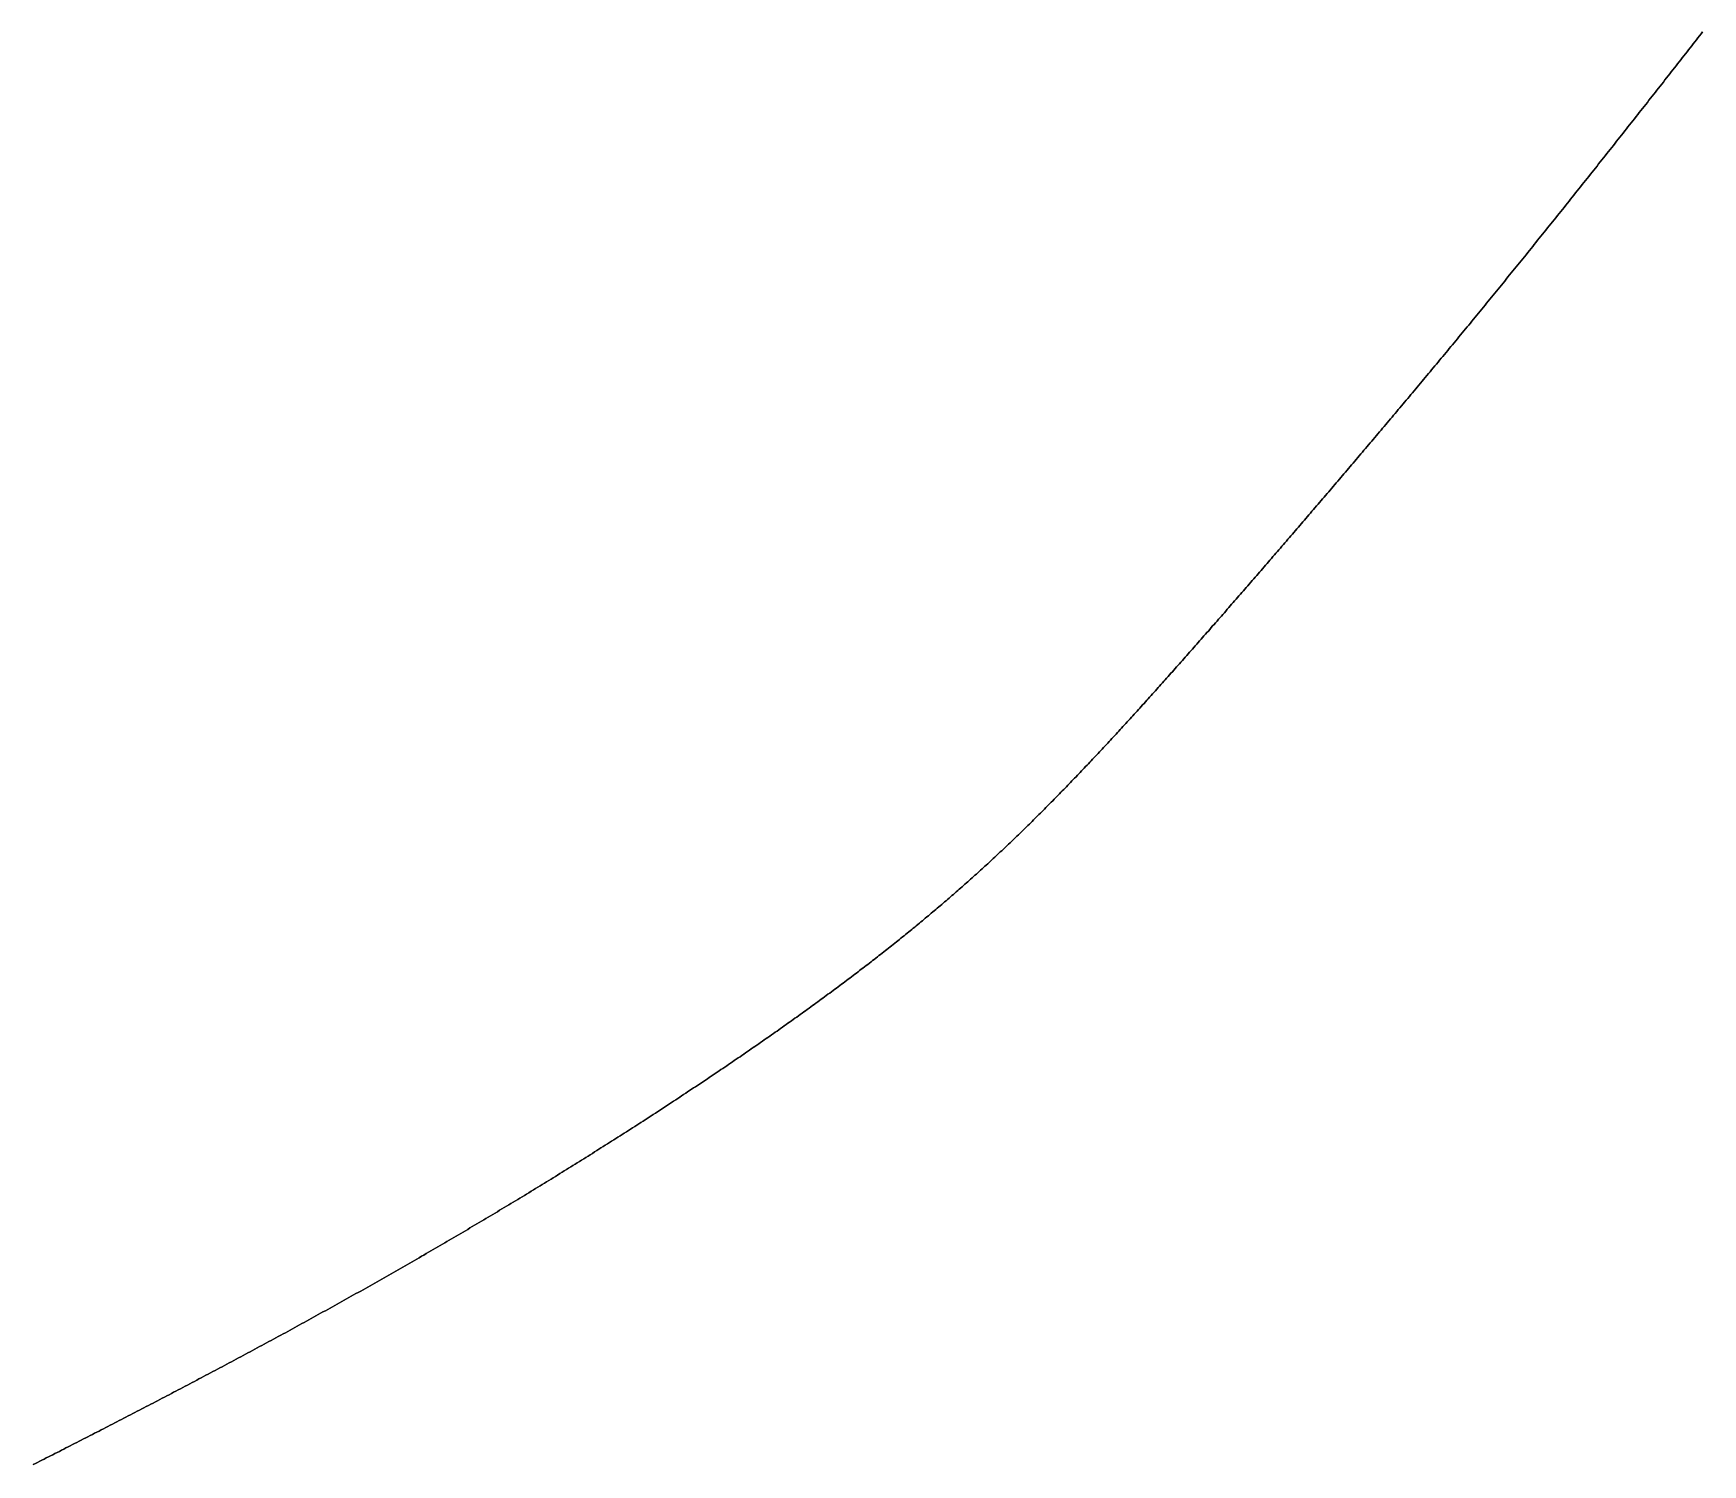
# Model space of a CAD drawing. Header units: inches. Extents: x 130170 to 284068, y 377793 to 804530.
# Drawn here: x 254453.45 to 254482.77, y 754078 to 754103.14 of the extents above; entities that cross this region are included whole.
import ezdxf

# ---------------------------------------------------------------- set-up
doc = ezdxf.new("R2010")
doc.units = ezdxf.units.IN
doc.header["$MEASUREMENT"] = 0
doc.layers.add('muni_il', color=7, linetype='Continuous')

msp = doc.modelspace()

# ---------------------------------------------------------------- linework, layer by layer
at = {"layer": 'muni_il'}
for points in [[(254482.773, 754103.166), (254482.746, 754103.131), (254482.718, 754103.097), (254482.691, 754103.062), (254482.664, 754103.027), (254482.636, 754102.992), (254482.609, 754102.957), (254482.582, 754102.922), (254482.554, 754102.887), (254482.526, 754102.852), (254482.499, 754102.817), (254482.472, 754102.782), (254482.444, 754102.747), (254482.416, 754102.712), (254482.389, 754102.677), (254482.361, 754102.641), (254482.333, 754102.606), (254482.306, 754102.571), (254482.278, 754102.535), (254482.25, 754102.5), (254482.222, 754102.465), (254482.195, 754102.429), (254482.167, 754102.394), (254482.139, 754102.358), (254482.111, 754102.323), (254482.083, 754102.287), (254482.055, 754102.252), (254482.027, 754102.216), (254481.999, 754102.181), (254481.971, 754102.145), (254481.943, 754102.109), (254481.915, 754102.074), (254481.887, 754102.038), (254481.859, 754102.002), (254481.831, 754101.966), (254481.802, 754101.93), (254481.774, 754101.895), (254481.746, 754101.859), (254481.718, 754101.823), (254481.689, 754101.787), (254481.661, 754101.751), (254481.633, 754101.715), (254481.604, 754101.679), (254481.576, 754101.643), (254481.548, 754101.607), (254481.519, 754101.571), (254481.491, 754101.535), (254481.462, 754101.499), (254481.434, 754101.463), (254481.405, 754101.427), (254481.377, 754101.391), (254481.348, 754101.354), (254481.32, 754101.318), (254481.291, 754101.282), (254481.262, 754101.246), (254481.234, 754101.21), (254481.205, 754101.174), (254481.177, 754101.137), (254481.148, 754101.101), (254481.119, 754101.065), (254481.09, 754101.029), (254481.062, 754100.992), (254481.033, 754100.956), (254481.004, 754100.92), (254480.975, 754100.884), (254480.947, 754100.847), (254480.918, 754100.811), (254480.889, 754100.775), (254480.86, 754100.738), (254480.831, 754100.702), (254480.802, 754100.666), (254480.774, 754100.629), (254480.745, 754100.593), (254480.716, 754100.557), (254480.687, 754100.52), (254480.658, 754100.484), (254480.629, 754100.448), (254480.6, 754100.411), (254480.571, 754100.375), (254480.542, 754100.339), (254480.513, 754100.302), (254480.484, 754100.266), (254480.455, 754100.23), (254480.426, 754100.193), (254480.397, 754100.157), (254480.368, 754100.121), (254480.339, 754100.085), (254480.31, 754100.048), (254480.281, 754100.012), (254480.252, 754099.976), (254480.223, 754099.94), (254480.194, 754099.903), (254480.165, 754099.867), (254480.136, 754099.831), (254480.107, 754099.795), (254480.078, 754099.759), (254480.049, 754099.723), (254480.02, 754099.686), (254479.991, 754099.65), (254479.962, 754099.614), (254479.933, 754099.578), (254479.904, 754099.542), (254479.875, 754099.506), (254479.846, 754099.47), (254479.817, 754099.434), (254479.788, 754099.398), (254479.759, 754099.362), (254479.73, 754099.326), (254479.701, 754099.29), (254479.672, 754099.254), (254479.643, 754099.219), (254479.614, 754099.183), (254479.585, 754099.147), (254479.556, 754099.111), (254479.527, 754099.076), (254479.498, 754099.04), (254479.469, 754099.004), (254479.441, 754098.968), (254479.412, 754098.933), (254479.383, 754098.897), (254479.354, 754098.862), (254479.325, 754098.826), (254479.296, 754098.791), (254479.267, 754098.755), (254479.238, 754098.72), (254479.209, 754098.684), (254479.181, 754098.649), (254479.152, 754098.614), (254479.123, 754098.578), (254479.094, 754098.543), (254479.066, 754098.508), (254479.037, 754098.473), (254479.008, 754098.437), (254478.979, 754098.402), (254478.951, 754098.367), (254478.922, 754098.332), (254478.893, 754098.297), (254478.865, 754098.262), (254478.836, 754098.227), (254478.807, 754098.192), (254478.779, 754098.157), (254478.75, 754098.123), (254478.722, 754098.088), (254478.693, 754098.053), (254478.664, 754098.018), (254478.636, 754097.984), (254478.607, 754097.949), (254478.579, 754097.914), (254478.55, 754097.88), (254478.522, 754097.845), (254478.493, 754097.811), (254478.465, 754097.777), (254478.437, 754097.742), (254478.408, 754097.708), (254478.38, 754097.673), (254478.351, 754097.639), (254478.323, 754097.605), (254478.295, 754097.571), (254478.267, 754097.537), (254478.238, 754097.502), (254478.21, 754097.468), (254478.182, 754097.435), (254478.154, 754097.4), (254478.125, 754097.367), (254478.097, 754097.333), (254478.069, 754097.299), (254478.041, 754097.265), (254478.013, 754097.231), (254477.985, 754097.197), (254477.957, 754097.164), (254477.929, 754097.13), (254477.901, 754097.097), (254477.873, 754097.063), (254477.845, 754097.03), (254477.817, 754096.996), (254477.789, 754096.963), (254477.761, 754096.929), (254477.733, 754096.896), (254477.705, 754096.863), (254477.677, 754096.829), (254477.65, 754096.796), (254477.622, 754096.763), (254477.594, 754096.73), (254477.566, 754096.697), (254477.538, 754096.664), (254477.511, 754096.631), (254477.483, 754096.598), (254477.455, 754096.565), (254477.428, 754096.532), (254477.4, 754096.499), (254477.373, 754096.466), (254477.345, 754096.433), (254477.317, 754096.4), (254477.29, 754096.368), (254477.262, 754096.335), (254477.235, 754096.302), (254477.207, 754096.27), (254477.18, 754096.237), (254477.152, 754096.205), (254477.125, 754096.172), (254477.098, 754096.14), (254477.07, 754096.107), (254477.043, 754096.075), (254477.016, 754096.043), (254476.988, 754096.01), (254476.961, 754095.978), (254476.934, 754095.946), (254476.906, 754095.914), (254476.879, 754095.882), (254476.852, 754095.849), (254476.825, 754095.817), (254476.798, 754095.785), (254476.77, 754095.753), (254476.743, 754095.721), (254476.716, 754095.689), (254476.689, 754095.657), (254476.662, 754095.626), (254476.635, 754095.594), (254476.608, 754095.562), (254476.581, 754095.53), (254476.554, 754095.498), (254476.527, 754095.467), (254476.5, 754095.435), (254476.473, 754095.403), (254476.446, 754095.372), (254476.419, 754095.34), (254476.392, 754095.309), (254476.365, 754095.277), (254476.339, 754095.246), (254476.312, 754095.214), (254476.285, 754095.183), (254476.258, 754095.151), (254476.231, 754095.12), (254476.205, 754095.089), (254476.178, 754095.057), (254476.151, 754095.026), (254476.124, 754094.995), (254476.098, 754094.964), (254476.071, 754094.933), (254476.044, 754094.901), (254476.018, 754094.87), (254475.991, 754094.839), (254475.964, 754094.808), (254475.938, 754094.777), (254475.911, 754094.746), (254475.885, 754094.715), (254475.858, 754094.684), (254475.832, 754094.653), (254475.805, 754094.622), (254475.779, 754094.591), (254475.752, 754094.561), (254475.726, 754094.53), (254475.699, 754094.499), (254475.673, 754094.468), (254475.646, 754094.438), (254475.62, 754094.407), (254475.594, 754094.376), (254475.567, 754094.345), (254475.541, 754094.315), (254475.515, 754094.284), (254475.489, 754094.254), (254475.462, 754094.223), (254475.436, 754094.193), (254475.41, 754094.162), (254475.383, 754094.132), (254475.357, 754094.101), (254475.331, 754094.071), (254475.305, 754094.04), (254475.278, 754094.01), (254475.252, 754093.98), (254475.226, 754093.95), (254475.2, 754093.919), (254475.174, 754093.889), (254475.148, 754093.859), (254475.122, 754093.829), (254475.096, 754093.798), (254475.07, 754093.768), (254475.044, 754093.738), (254475.018, 754093.708), (254474.991, 754093.678), (254474.966, 754093.648), (254474.94, 754093.618), (254474.914, 754093.588), (254474.888, 754093.558), (254474.862, 754093.528), (254474.836, 754093.498), (254474.81, 754093.468), (254474.784, 754093.439), (254474.758, 754093.409), (254474.732, 754093.379), (254474.706, 754093.349), (254474.681, 754093.319), (254474.655, 754093.29), (254474.629, 754093.26), (254474.603, 754093.23), (254474.577, 754093.201), (254474.552, 754093.171), (254474.526, 754093.141), (254474.5, 754093.112), (254474.474, 754093.083), (254474.449, 754093.053), (254474.423, 754093.024), (254474.397, 754092.994), (254474.372, 754092.965), (254474.346, 754092.935), (254474.321, 754092.906), (254474.295, 754092.877), (254474.269, 754092.848), (254474.244, 754092.818), (254474.218, 754092.789), (254474.193, 754092.76), (254474.167, 754092.731), (254474.142, 754092.702), (254474.116, 754092.672), (254474.091, 754092.643), (254474.065, 754092.614), (254474.04, 754092.585), (254474.014, 754092.557), (254473.989, 754092.528), (254473.964, 754092.499), (254473.938, 754092.47), (254473.913, 754092.441), (254473.888, 754092.412), (254473.862, 754092.383), (254473.837, 754092.355), (254473.811, 754092.326), (254473.786, 754092.297), (254473.761, 754092.269), (254473.736, 754092.24), (254473.711, 754092.212), (254473.685, 754092.183), (254473.66, 754092.155), (254473.635, 754092.126), (254473.61, 754092.098), (254473.585, 754092.069), (254473.56, 754092.041), (254473.534, 754092.013), (254473.509, 754091.984), (254473.484, 754091.956), (254473.459, 754091.928), (254473.434, 754091.9), (254473.409, 754091.872), (254473.384, 754091.844), (254473.359, 754091.816), (254473.334, 754091.787), (254473.309, 754091.76), (254473.284, 754091.731), (254473.259, 754091.704), (254473.234, 754091.676), (254473.209, 754091.648), (254473.185, 754091.62), (254473.16, 754091.592), (254473.135, 754091.565), (254473.11, 754091.537), (254473.085, 754091.51), (254473.06, 754091.482), (254473.036, 754091.454), (254473.011, 754091.427), (254472.986, 754091.4), (254472.961, 754091.372), (254472.937, 754091.345), (254472.912, 754091.317), (254472.887, 754091.29), (254472.863, 754091.263), (254472.838, 754091.236), (254472.813, 754091.208), (254472.789, 754091.181), (254472.764, 754091.154), (254472.74, 754091.127), (254472.715, 754091.1), (254472.69, 754091.073), (254472.666, 754091.047), (254472.641, 754091.02), (254472.617, 754090.993), (254472.592, 754090.966), (254472.568, 754090.939), (254472.543, 754090.913), (254472.519, 754090.886), (254472.495, 754090.86), (254472.47, 754090.833), (254472.446, 754090.806), (254472.421, 754090.78), (254472.397, 754090.754), (254472.373, 754090.727), (254472.348, 754090.701), (254472.324, 754090.675), (254472.3, 754090.648), (254472.275, 754090.622), (254472.251, 754090.596), (254472.227, 754090.57), (254472.202, 754090.544), (254472.178, 754090.518), (254472.154, 754090.492), (254472.13, 754090.466), (254472.105, 754090.44), (254472.081, 754090.414), (254472.057, 754090.389), (254472.033, 754090.363), (254472.009, 754090.337), (254471.984, 754090.312), (254471.96, 754090.286), (254471.936, 754090.261), (254471.912, 754090.235), (254471.888, 754090.21), (254471.863, 754090.184), (254471.839, 754090.159), (254471.815, 754090.134), (254471.791, 754090.108), (254471.767, 754090.083), (254471.743, 754090.058), (254471.719, 754090.033), (254471.695, 754090.008), (254471.671, 754089.983), (254471.646, 754089.958), (254471.622, 754089.933), (254471.598, 754089.908), (254471.574, 754089.883), (254471.55, 754089.858), (254471.526, 754089.833), (254471.502, 754089.809), (254471.478, 754089.784), (254471.454, 754089.759), (254471.43, 754089.735), (254471.406, 754089.71), (254471.381, 754089.686), (254471.357, 754089.661), (254471.333, 754089.637), (254471.309, 754089.612), (254471.285, 754089.588), (254471.261, 754089.564), (254471.237, 754089.54), (254471.213, 754089.515), (254471.189, 754089.491), (254471.165, 754089.467), (254471.141, 754089.443), (254471.116, 754089.419), (254471.092, 754089.395), (254471.068, 754089.371), (254471.044, 754089.347), (254471.02, 754089.323), (254470.996, 754089.299), (254470.972, 754089.275), (254470.947, 754089.252), (254470.923, 754089.228), (254470.899, 754089.204), (254470.875, 754089.181), (254470.85, 754089.157), (254470.826, 754089.133), (254470.802, 754089.11), (254470.778, 754089.086), (254470.754, 754089.063), (254470.729, 754089.04), (254470.705, 754089.016), (254470.681, 754088.993), (254470.656, 754088.969), (254470.632, 754088.946), (254470.608, 754088.923), (254470.583, 754088.9), (254470.559, 754088.876), (254470.534, 754088.853), (254470.51, 754088.83), (254470.486, 754088.807), (254470.461, 754088.784), (254470.437, 754088.761), (254470.412, 754088.738), (254470.388, 754088.715), (254470.363, 754088.692), (254470.338, 754088.669), (254470.314, 754088.646), (254470.289, 754088.623), (254470.265, 754088.601), (254470.24, 754088.578), (254470.215, 754088.555), (254470.19, 754088.532), (254470.166, 754088.51), (254470.141, 754088.487), (254470.116, 754088.464), (254470.091, 754088.442), (254470.066, 754088.419), (254470.041, 754088.397), (254470.016, 754088.374), (254469.992, 754088.351), (254469.967, 754088.329), (254469.941, 754088.306), (254469.916, 754088.284), (254469.891, 754088.261), (254469.866, 754088.239), (254469.841, 754088.217), (254469.816, 754088.194), (254469.791, 754088.172), (254469.765, 754088.15), (254469.74, 754088.127), (254469.715, 754088.105), (254469.689, 754088.083), (254469.664, 754088.06), (254469.638, 754088.038), (254469.613, 754088.016), (254469.587, 754087.994), (254469.562, 754087.972), (254469.536, 754087.95), (254469.51, 754087.927), (254469.485, 754087.905), (254469.459, 754087.883), (254469.433, 754087.861), (254469.407, 754087.839), (254469.382, 754087.817), (254469.356, 754087.795), (254469.33, 754087.773), (254469.304, 754087.751), (254469.278, 754087.729), (254469.252, 754087.707), (254469.225, 754087.685), (254469.199, 754087.663), (254469.173, 754087.641), (254469.147, 754087.619), (254469.12, 754087.597), (254469.094, 754087.575), (254469.068, 754087.553), (254469.041, 754087.531), (254469.015, 754087.509), (254468.988, 754087.487), (254468.961, 754087.465), (254468.935, 754087.443), (254468.908, 754087.421), (254468.881, 754087.399), (254468.854, 754087.378), (254468.828, 754087.356), (254468.801, 754087.334), (254468.774, 754087.312), (254468.747, 754087.29), (254468.719, 754087.268), (254468.692, 754087.246), (254468.665, 754087.225), (254468.638, 754087.203), (254468.611, 754087.181), (254468.583, 754087.159), (254468.556, 754087.137), (254468.528, 754087.115), (254468.501, 754087.094), (254468.473, 754087.072), (254468.445, 754087.05), (254468.418, 754087.028), (254468.39, 754087.006), (254468.362, 754086.984), (254468.334, 754086.962), (254468.306, 754086.941), (254468.278, 754086.919), (254468.25, 754086.897), (254468.222, 754086.875), (254468.194, 754086.853), (254468.166, 754086.831), (254468.137, 754086.809), (254468.109, 754086.787), (254468.081, 754086.766), (254468.052, 754086.744), (254468.024, 754086.722), (254467.995, 754086.7), (254467.966, 754086.678), (254467.938, 754086.656), (254467.909, 754086.634), (254467.88, 754086.612), (254467.851, 754086.591), (254467.822, 754086.569), (254467.793, 754086.547), (254467.764, 754086.525), (254467.735, 754086.503), (254467.706, 754086.481), (254467.676, 754086.459), (254467.647, 754086.437), (254467.617, 754086.415), (254467.588, 754086.393), (254467.558, 754086.371), (254467.529, 754086.349), (254467.499, 754086.327), (254467.469, 754086.305), (254467.44, 754086.283), (254467.41, 754086.261), (254467.38, 754086.239), (254467.35, 754086.217), (254467.32, 754086.195), (254467.29, 754086.173), (254467.259, 754086.15), (254467.229, 754086.128), (254467.199, 754086.106), (254467.168, 754086.084), (254467.138, 754086.062), (254467.107, 754086.04), (254467.077, 754086.018), (254467.046, 754085.996), (254467.015, 754085.973), (254466.985, 754085.951), (254466.954, 754085.929), (254466.923, 754085.907), (254466.892, 754085.884), (254466.861, 754085.862), (254466.83, 754085.84), (254466.799, 754085.818), (254466.767, 754085.795), (254466.736, 754085.773), (254466.705, 754085.751), (254466.673, 754085.728), (254466.642, 754085.706), (254466.61, 754085.684), (254466.578, 754085.661), (254466.547, 754085.639), (254466.515, 754085.616), (254466.483, 754085.594), (254466.451, 754085.572), (254466.419, 754085.549), (254466.387, 754085.527), (254466.355, 754085.504), (254466.323, 754085.482), (254466.29, 754085.459), (254466.258, 754085.437), (254466.226, 754085.414), (254466.193, 754085.392), (254466.161, 754085.369), (254466.128, 754085.346), (254466.096, 754085.324), (254466.063, 754085.301), (254466.03, 754085.279), (254465.997, 754085.256), (254465.964, 754085.233), (254465.931, 754085.211), (254465.898, 754085.188), (254465.865, 754085.165), (254465.832, 754085.142), (254465.799, 754085.12), (254465.765, 754085.097), (254465.732, 754085.074), (254465.698, 754085.051), (254465.665, 754085.029), (254465.631, 754085.006), (254465.598, 754084.983), (254465.564, 754084.96), (254465.53, 754084.937), (254465.496, 754084.914), (254465.462, 754084.891), (254465.428, 754084.868), (254465.394, 754084.845), (254465.36, 754084.823), (254465.326, 754084.8), (254465.292, 754084.777), (254465.257, 754084.754), (254465.223, 754084.731), (254465.188, 754084.708), (254465.154, 754084.684), (254465.119, 754084.661), (254465.085, 754084.638), (254465.05, 754084.615), (254465.015, 754084.592), (254464.98, 754084.569), (254464.945, 754084.546), (254464.911, 754084.523), (254464.875, 754084.5), (254464.84, 754084.476), (254464.805, 754084.453), (254464.77, 754084.43), (254464.735, 754084.407), (254464.699, 754084.384), (254464.664, 754084.36), (254464.628, 754084.337), (254464.593, 754084.314), (254464.557, 754084.29), (254464.522, 754084.267), (254464.486, 754084.244), (254464.45, 754084.22), (254464.414, 754084.197), (254464.378, 754084.174), (254464.342, 754084.15), (254464.306, 754084.127), (254464.27, 754084.103), (254464.234, 754084.08), (254464.198, 754084.057), (254464.161, 754084.033), (254464.125, 754084.01), (254464.089, 754083.986), (254464.052, 754083.963), (254464.016, 754083.939), (254463.979, 754083.916), (254463.942, 754083.892), (254463.906, 754083.869), (254463.869, 754083.845), (254463.832, 754083.822), (254463.795, 754083.798), (254463.758, 754083.774), (254463.721, 754083.751), (254463.684, 754083.727), (254463.647, 754083.704), (254463.61, 754083.68), (254463.572, 754083.656), (254463.535, 754083.633), (254463.498, 754083.609), (254463.46, 754083.585), (254463.423, 754083.562), (254463.385, 754083.538), (254463.348, 754083.514), (254463.31, 754083.491), (254463.272, 754083.467), (254463.235, 754083.443), (254463.197, 754083.419), (254463.159, 754083.396), (254463.121, 754083.372), (254463.083, 754083.348), (254463.045, 754083.324), (254463.007, 754083.301), (254462.969, 754083.277), (254462.931, 754083.253), (254462.892, 754083.229), (254462.854, 754083.205), (254462.816, 754083.182), (254462.777, 754083.158), (254462.739, 754083.134), (254462.7, 754083.11), (254462.662, 754083.086), (254462.623, 754083.063), (254462.585, 754083.039), (254462.546, 754083.015), (254462.507, 754082.991), (254462.468, 754082.967), (254462.429, 754082.943), (254462.391, 754082.919), (254462.352, 754082.896), (254462.313, 754082.872), (254462.274, 754082.848), (254462.235, 754082.824), (254462.195, 754082.8), (254462.156, 754082.776), (254462.117, 754082.752), (254462.078, 754082.729), (254462.038, 754082.705), (254461.999, 754082.681), (254461.96, 754082.657), (254461.92, 754082.633), (254461.881, 754082.609), (254461.841, 754082.585), (254461.802, 754082.561), (254461.762, 754082.537), (254461.722, 754082.514), (254461.683, 754082.49), (254461.643, 754082.466), (254461.603, 754082.442), (254461.563, 754082.418), (254461.523, 754082.394), (254461.483, 754082.37), (254461.443, 754082.347), (254461.403, 754082.323), (254461.363, 754082.299), (254461.323, 754082.275), (254461.283, 754082.251), (254461.243, 754082.227), (254461.203, 754082.204), (254461.163, 754082.18), (254461.122, 754082.156), (254461.082, 754082.132), (254461.042, 754082.108), (254461.002, 754082.084), (254460.961, 754082.061), (254460.921, 754082.037), (254460.88, 754082.013), (254460.84, 754081.989), (254460.799, 754081.966), (254460.759, 754081.942), (254460.718, 754081.918), (254460.678, 754081.894), (254460.637, 754081.871), (254460.597, 754081.847), (254460.556, 754081.823), (254460.515, 754081.799), (254460.474, 754081.776), (254460.434, 754081.752), (254460.393, 754081.729), (254460.352, 754081.705), (254460.311, 754081.681), (254460.27, 754081.658), (254460.23, 754081.634), (254460.189, 754081.61), (254460.148, 754081.587), (254460.107, 754081.563), (254460.066, 754081.54), (254460.025, 754081.516), (254459.984, 754081.492), (254459.943, 754081.469), (254459.902, 754081.446), (254459.861, 754081.422), (254459.82, 754081.399), (254459.779, 754081.375), (254459.737, 754081.352), (254459.696, 754081.328), (254459.655, 754081.305), (254459.614, 754081.281), (254459.573, 754081.258), (254459.532, 754081.235), (254459.49, 754081.211), (254459.449, 754081.188), (254459.408, 754081.165), (254459.367, 754081.141), (254459.326, 754081.118), (254459.284, 754081.095), (254459.243, 754081.072), (254459.202, 754081.048), (254459.16, 754081.025), (254459.119, 754081.002), (254459.078, 754080.979), (254459.036, 754080.956), (254458.995, 754080.933), (254458.954, 754080.909), (254458.912, 754080.886), (254458.871, 754080.863), (254458.83, 754080.84), (254458.788, 754080.817), (254458.747, 754080.794), (254458.706, 754080.771), (254458.664, 754080.748), (254458.623, 754080.725), (254458.582, 754080.702), (254458.54, 754080.68), (254458.499, 754080.657), (254458.458, 754080.634), (254458.416, 754080.611), (254458.375, 754080.588), (254458.334, 754080.565), (254458.292, 754080.543), (254458.251, 754080.52), (254458.21, 754080.497), (254458.168, 754080.475), (254458.127, 754080.452), (254458.086, 754080.429), (254458.044, 754080.407), (254458.003, 754080.384), (254457.962, 754080.362), (254457.92, 754080.339), (254457.879, 754080.316), (254457.838, 754080.294), (254457.797, 754080.272), (254457.755, 754080.249), (254457.714, 754080.227), (254457.673, 754080.204), (254457.632, 754080.182), (254457.59, 754080.16), (254457.549, 754080.137), (254457.508, 754080.115), (254457.467, 754080.093), (254457.426, 754080.071), (254457.384, 754080.049), (254457.343, 754080.026), (254457.302, 754080.004), (254457.261, 754079.982), (254457.22, 754079.96), (254457.179, 754079.938), (254457.138, 754079.916), (254457.097, 754079.894), (254457.056, 754079.872), (254457.015, 754079.85), (254456.974, 754079.828), (254456.933, 754079.806), (254456.892, 754079.784), (254456.851, 754079.763), (254456.81, 754079.741), (254456.77, 754079.719), (254456.729, 754079.697), (254456.688, 754079.676), (254456.647, 754079.654), (254456.606, 754079.632), (254456.566, 754079.611), (254456.525, 754079.589), (254456.484, 754079.568), (254456.444, 754079.546), (254456.403, 754079.525), (254456.362, 754079.503), (254456.322, 754079.482), (254456.281, 754079.46), (254456.241, 754079.439), (254456.2, 754079.418), (254456.16, 754079.396), (254456.119, 754079.375), (254456.079, 754079.354), (254456.038, 754079.332), (254455.998, 754079.311), (254455.957, 754079.29), (254455.917, 754079.269), (254455.877, 754079.248), (254455.837, 754079.227), (254455.797, 754079.206), (254455.756, 754079.185), (254455.716, 754079.164), (254455.676, 754079.143), (254455.636, 754079.122), (254455.596, 754079.101), (254455.556, 754079.08), (254455.516, 754079.059), (254455.476, 754079.039), (254455.436, 754079.018), (254455.396, 754078.997), (254455.356, 754078.977), (254455.317, 754078.956), (254455.277, 754078.935), (254455.237, 754078.914), (254455.197, 754078.894), (254455.158, 754078.873), (254455.118, 754078.853), (254455.078, 754078.832), (254455.039, 754078.812), (254454.999, 754078.792), (254454.96, 754078.771), (254454.92, 754078.751), (254454.881, 754078.73), (254454.842, 754078.71), (254454.802, 754078.69), (254454.763, 754078.67), (254454.724, 754078.649), (254454.685, 754078.629), (254454.645, 754078.609), (254454.606, 754078.589), (254454.567, 754078.569), (254454.528, 754078.549), (254454.489, 754078.529), (254454.45, 754078.509), (254454.411, 754078.489), (254454.372, 754078.469), (254454.333, 754078.449), (254454.295, 754078.429), (254454.256, 754078.409), (254454.217, 754078.389), (254454.178, 754078.37), (254454.14, 754078.35), (254454.101, 754078.33), (254454.063, 754078.31), (254454.024, 754078.291), (254453.986, 754078.271), (254453.947, 754078.251), (254453.909, 754078.232), (254453.87, 754078.212), (254453.832, 754078.193), (254453.794, 754078.173), (254453.755, 754078.154), (254453.717, 754078.134), (254453.679, 754078.115), (254453.641, 754078.095), (254453.603, 754078.076), (254453.565, 754078.057), (254453.527, 754078.037), (254453.489, 754078.018), (254453.451, 754077.999)], [(254453.451, 754077.999), (254453.489, 754078.018), (254453.527, 754078.037), (254453.565, 754078.057), (254453.603, 754078.076), (254453.641, 754078.095), (254453.679, 754078.115), (254453.717, 754078.134), (254453.755, 754078.154), (254453.794, 754078.173), (254453.832, 754078.193), (254453.87, 754078.212), (254453.909, 754078.232), (254453.947, 754078.251), (254453.986, 754078.271), (254454.024, 754078.291), (254454.063, 754078.31), (254454.101, 754078.33), (254454.14, 754078.35), (254454.178, 754078.37), (254454.217, 754078.389), (254454.256, 754078.409), (254454.295, 754078.429), (254454.333, 754078.449), (254454.372, 754078.469), (254454.411, 754078.489), (254454.45, 754078.509), (254454.489, 754078.529), (254454.528, 754078.549), (254454.567, 754078.569), (254454.606, 754078.589), (254454.645, 754078.609), (254454.685, 754078.629), (254454.724, 754078.649), (254454.763, 754078.67), (254454.802, 754078.69), (254454.842, 754078.71), (254454.881, 754078.73), (254454.92, 754078.751), (254454.96, 754078.771), (254454.999, 754078.792), (254455.039, 754078.812), (254455.078, 754078.832), (254455.118, 754078.853), (254455.158, 754078.873), (254455.197, 754078.894), (254455.237, 754078.914), (254455.277, 754078.935), (254455.317, 754078.956), (254455.356, 754078.977), (254455.396, 754078.997), (254455.436, 754079.018), (254455.476, 754079.039), (254455.516, 754079.059), (254455.556, 754079.08), (254455.596, 754079.101), (254455.636, 754079.122), (254455.676, 754079.143), (254455.716, 754079.164), (254455.756, 754079.185), (254455.797, 754079.206), (254455.837, 754079.227), (254455.877, 754079.248), (254455.917, 754079.269), (254455.957, 754079.29), (254455.998, 754079.311), (254456.038, 754079.332), (254456.079, 754079.354), (254456.119, 754079.375), (254456.16, 754079.396), (254456.2, 754079.418), (254456.241, 754079.439), (254456.281, 754079.46), (254456.322, 754079.482), (254456.362, 754079.503), (254456.403, 754079.525), (254456.444, 754079.546), (254456.484, 754079.568), (254456.525, 754079.589), (254456.566, 754079.611), (254456.606, 754079.632), (254456.647, 754079.654), (254456.688, 754079.676), (254456.729, 754079.697), (254456.77, 754079.719), (254456.81, 754079.741), (254456.851, 754079.763), (254456.892, 754079.784), (254456.933, 754079.806), (254456.974, 754079.828), (254457.015, 754079.85), (254457.056, 754079.872), (254457.097, 754079.894), (254457.138, 754079.916), (254457.179, 754079.938), (254457.22, 754079.96), (254457.261, 754079.982), (254457.302, 754080.004), (254457.343, 754080.026), (254457.384, 754080.049), (254457.426, 754080.071), (254457.467, 754080.093), (254457.508, 754080.115), (254457.549, 754080.137), (254457.59, 754080.16), (254457.632, 754080.182), (254457.673, 754080.204), (254457.714, 754080.227), (254457.755, 754080.249), (254457.797, 754080.272), (254457.838, 754080.294), (254457.879, 754080.316), (254457.92, 754080.339), (254457.962, 754080.362), (254458.003, 754080.384), (254458.044, 754080.407), (254458.086, 754080.429), (254458.127, 754080.452), (254458.168, 754080.475), (254458.21, 754080.497), (254458.251, 754080.52), (254458.292, 754080.543), (254458.334, 754080.565), (254458.375, 754080.588), (254458.416, 754080.611), (254458.458, 754080.634), (254458.499, 754080.657), (254458.54, 754080.68), (254458.582, 754080.702), (254458.623, 754080.725), (254458.664, 754080.748), (254458.706, 754080.771), (254458.747, 754080.794), (254458.788, 754080.817), (254458.83, 754080.84), (254458.871, 754080.863), (254458.912, 754080.886), (254458.954, 754080.909), (254458.995, 754080.933), (254459.036, 754080.956), (254459.078, 754080.979), (254459.119, 754081.002), (254459.16, 754081.025), (254459.202, 754081.048), (254459.243, 754081.072), (254459.284, 754081.095), (254459.326, 754081.118), (254459.367, 754081.141), (254459.408, 754081.165), (254459.449, 754081.188), (254459.49, 754081.211), (254459.532, 754081.235), (254459.573, 754081.258), (254459.614, 754081.281), (254459.655, 754081.305), (254459.696, 754081.328), (254459.737, 754081.352), (254459.779, 754081.375), (254459.82, 754081.399), (254459.861, 754081.422), (254459.902, 754081.446), (254459.943, 754081.469), (254459.984, 754081.492), (254460.025, 754081.516), (254460.066, 754081.54), (254460.107, 754081.563), (254460.148, 754081.587), (254460.189, 754081.61), (254460.23, 754081.634), (254460.27, 754081.658), (254460.311, 754081.681), (254460.352, 754081.705), (254460.393, 754081.729), (254460.434, 754081.752), (254460.474, 754081.776), (254460.515, 754081.799), (254460.556, 754081.823), (254460.597, 754081.847), (254460.637, 754081.871), (254460.678, 754081.894), (254460.718, 754081.918), (254460.759, 754081.942), (254460.799, 754081.966), (254460.84, 754081.989), (254460.88, 754082.013), (254460.921, 754082.037), (254460.961, 754082.061), (254461.002, 754082.084), (254461.042, 754082.108), (254461.082, 754082.132), (254461.122, 754082.156), (254461.163, 754082.18), (254461.203, 754082.204), (254461.243, 754082.227), (254461.283, 754082.251), (254461.323, 754082.275), (254461.363, 754082.299), (254461.403, 754082.323), (254461.443, 754082.347), (254461.483, 754082.37), (254461.523, 754082.394), (254461.563, 754082.418), (254461.603, 754082.442), (254461.643, 754082.466), (254461.683, 754082.49), (254461.722, 754082.514), (254461.762, 754082.537), (254461.802, 754082.561), (254461.841, 754082.585), (254461.881, 754082.609), (254461.92, 754082.633), (254461.96, 754082.657), (254461.999, 754082.681), (254462.038, 754082.705), (254462.078, 754082.729), (254462.117, 754082.752), (254462.156, 754082.776), (254462.195, 754082.8), (254462.235, 754082.824), (254462.274, 754082.848), (254462.313, 754082.872), (254462.352, 754082.896), (254462.391, 754082.919), (254462.429, 754082.943), (254462.468, 754082.967), (254462.507, 754082.991), (254462.546, 754083.015), (254462.585, 754083.039), (254462.623, 754083.063), (254462.662, 754083.086), (254462.7, 754083.11), (254462.739, 754083.134), (254462.777, 754083.158), (254462.816, 754083.182), (254462.854, 754083.205), (254462.892, 754083.229), (254462.931, 754083.253), (254462.969, 754083.277), (254463.007, 754083.301), (254463.045, 754083.324), (254463.083, 754083.348), (254463.121, 754083.372), (254463.159, 754083.396), (254463.197, 754083.419), (254463.235, 754083.443), (254463.272, 754083.467), (254463.31, 754083.491), (254463.348, 754083.514), (254463.385, 754083.538), (254463.423, 754083.562), (254463.46, 754083.585), (254463.498, 754083.609), (254463.535, 754083.633), (254463.572, 754083.656), (254463.61, 754083.68), (254463.647, 754083.704), (254463.684, 754083.727), (254463.721, 754083.751), (254463.758, 754083.774), (254463.795, 754083.798), (254463.832, 754083.822), (254463.869, 754083.845), (254463.906, 754083.869), (254463.942, 754083.892), (254463.979, 754083.916), (254464.016, 754083.939), (254464.052, 754083.963), (254464.089, 754083.986), (254464.125, 754084.01), (254464.161, 754084.033), (254464.198, 754084.057), (254464.234, 754084.08), (254464.27, 754084.103), (254464.306, 754084.127), (254464.342, 754084.15), (254464.378, 754084.174), (254464.414, 754084.197), (254464.45, 754084.22), (254464.486, 754084.244), (254464.522, 754084.267), (254464.557, 754084.29), (254464.593, 754084.314), (254464.628, 754084.337), (254464.664, 754084.36), (254464.699, 754084.384), (254464.735, 754084.407), (254464.77, 754084.43), (254464.805, 754084.453), (254464.84, 754084.476), (254464.875, 754084.5), (254464.911, 754084.523), (254464.945, 754084.546), (254464.98, 754084.569), (254465.015, 754084.592), (254465.05, 754084.615), (254465.085, 754084.638), (254465.119, 754084.661), (254465.154, 754084.684), (254465.188, 754084.708), (254465.223, 754084.731), (254465.257, 754084.754), (254465.292, 754084.777), (254465.326, 754084.8), (254465.36, 754084.823), (254465.394, 754084.845), (254465.428, 754084.868), (254465.462, 754084.891), (254465.496, 754084.914), (254465.53, 754084.937), (254465.564, 754084.96), (254465.598, 754084.983), (254465.631, 754085.006), (254465.665, 754085.029), (254465.698, 754085.051), (254465.732, 754085.074), (254465.765, 754085.097), (254465.799, 754085.12), (254465.832, 754085.142), (254465.865, 754085.165), (254465.898, 754085.188), (254465.931, 754085.211), (254465.964, 754085.233), (254465.997, 754085.256), (254466.03, 754085.279), (254466.063, 754085.301), (254466.096, 754085.324), (254466.128, 754085.346), (254466.161, 754085.369), (254466.193, 754085.392), (254466.226, 754085.414), (254466.258, 754085.437), (254466.29, 754085.459), (254466.323, 754085.482), (254466.355, 754085.504), (254466.387, 754085.527), (254466.419, 754085.549), (254466.451, 754085.572), (254466.483, 754085.594), (254466.515, 754085.616), (254466.547, 754085.639), (254466.578, 754085.661), (254466.61, 754085.684), (254466.642, 754085.706), (254466.673, 754085.728), (254466.705, 754085.751), (254466.736, 754085.773), (254466.767, 754085.795), (254466.799, 754085.818), (254466.83, 754085.84), (254466.861, 754085.862), (254466.892, 754085.884), (254466.923, 754085.907), (254466.954, 754085.929), (254466.985, 754085.951), (254467.015, 754085.973), (254467.046, 754085.996), (254467.077, 754086.018), (254467.107, 754086.04), (254467.138, 754086.062), (254467.168, 754086.084), (254467.199, 754086.106), (254467.229, 754086.128), (254467.259, 754086.15), (254467.29, 754086.173), (254467.32, 754086.195), (254467.35, 754086.217), (254467.38, 754086.239), (254467.41, 754086.261), (254467.44, 754086.283), (254467.469, 754086.305), (254467.499, 754086.327), (254467.529, 754086.349), (254467.558, 754086.371), (254467.588, 754086.393), (254467.617, 754086.415), (254467.647, 754086.437), (254467.676, 754086.459), (254467.706, 754086.481), (254467.735, 754086.503), (254467.764, 754086.525), (254467.793, 754086.547), (254467.822, 754086.569), (254467.851, 754086.591), (254467.88, 754086.612), (254467.909, 754086.634), (254467.938, 754086.656), (254467.966, 754086.678), (254467.995, 754086.7), (254468.024, 754086.722), (254468.052, 754086.744), (254468.081, 754086.766), (254468.109, 754086.787), (254468.137, 754086.809), (254468.166, 754086.831), (254468.194, 754086.853), (254468.222, 754086.875), (254468.25, 754086.897), (254468.278, 754086.919), (254468.306, 754086.941), (254468.334, 754086.962), (254468.362, 754086.984), (254468.39, 754087.006), (254468.418, 754087.028), (254468.445, 754087.05), (254468.473, 754087.072), (254468.501, 754087.094), (254468.528, 754087.115), (254468.556, 754087.137), (254468.583, 754087.159), (254468.611, 754087.181), (254468.638, 754087.203), (254468.665, 754087.225), (254468.692, 754087.246), (254468.719, 754087.268), (254468.747, 754087.29), (254468.774, 754087.312), (254468.801, 754087.334), (254468.828, 754087.356), (254468.854, 754087.378), (254468.881, 754087.399), (254468.908, 754087.421), (254468.935, 754087.443), (254468.961, 754087.465), (254468.988, 754087.487), (254469.015, 754087.509), (254469.041, 754087.531), (254469.068, 754087.553), (254469.094, 754087.575), (254469.12, 754087.597), (254469.147, 754087.619), (254469.173, 754087.641), (254469.199, 754087.663), (254469.225, 754087.685), (254469.252, 754087.707), (254469.278, 754087.729), (254469.304, 754087.751), (254469.33, 754087.773), (254469.356, 754087.795), (254469.382, 754087.817), (254469.407, 754087.839), (254469.433, 754087.861), (254469.459, 754087.883), (254469.485, 754087.905), (254469.51, 754087.927), (254469.536, 754087.95), (254469.562, 754087.972), (254469.587, 754087.994), (254469.613, 754088.016), (254469.638, 754088.038), (254469.664, 754088.06), (254469.689, 754088.083), (254469.715, 754088.105), (254469.74, 754088.127), (254469.765, 754088.15), (254469.791, 754088.172), (254469.816, 754088.194), (254469.841, 754088.217), (254469.866, 754088.239), (254469.891, 754088.261), (254469.916, 754088.284), (254469.941, 754088.306), (254469.967, 754088.329), (254469.992, 754088.351), (254470.016, 754088.374), (254470.041, 754088.397), (254470.066, 754088.419), (254470.091, 754088.442), (254470.116, 754088.464), (254470.141, 754088.487), (254470.166, 754088.51), (254470.19, 754088.532), (254470.215, 754088.555), (254470.24, 754088.578), (254470.265, 754088.601), (254470.289, 754088.623), (254470.314, 754088.646), (254470.338, 754088.669), (254470.363, 754088.692), (254470.388, 754088.715), (254470.412, 754088.738), (254470.437, 754088.761), (254470.461, 754088.784), (254470.486, 754088.807), (254470.51, 754088.83), (254470.534, 754088.853), (254470.559, 754088.876), (254470.583, 754088.9), (254470.608, 754088.923), (254470.632, 754088.946), (254470.656, 754088.969), (254470.681, 754088.993), (254470.705, 754089.016), (254470.729, 754089.04), (254470.754, 754089.063), (254470.778, 754089.086), (254470.802, 754089.11), (254470.826, 754089.133), (254470.85, 754089.157), (254470.875, 754089.181), (254470.899, 754089.204), (254470.923, 754089.228), (254470.947, 754089.252), (254470.972, 754089.275), (254470.996, 754089.299), (254471.02, 754089.323), (254471.044, 754089.347), (254471.068, 754089.371), (254471.092, 754089.395), (254471.116, 754089.419), (254471.141, 754089.443), (254471.165, 754089.467), (254471.189, 754089.491), (254471.213, 754089.515), (254471.237, 754089.54), (254471.261, 754089.564), (254471.285, 754089.588), (254471.309, 754089.612), (254471.333, 754089.637), (254471.357, 754089.661), (254471.381, 754089.686), (254471.406, 754089.71), (254471.43, 754089.735), (254471.454, 754089.759), (254471.478, 754089.784), (254471.502, 754089.809), (254471.526, 754089.833), (254471.55, 754089.858), (254471.574, 754089.883), (254471.598, 754089.908), (254471.622, 754089.933), (254471.646, 754089.958), (254471.671, 754089.983), (254471.695, 754090.008), (254471.719, 754090.033), (254471.743, 754090.058), (254471.767, 754090.083), (254471.791, 754090.108), (254471.815, 754090.134), (254471.839, 754090.159), (254471.863, 754090.184), (254471.888, 754090.21), (254471.912, 754090.235), (254471.936, 754090.261), (254471.96, 754090.286), (254471.984, 754090.312), (254472.009, 754090.337), (254472.033, 754090.363), (254472.057, 754090.389), (254472.081, 754090.414), (254472.105, 754090.44), (254472.13, 754090.466), (254472.154, 754090.492), (254472.178, 754090.518), (254472.202, 754090.544), (254472.227, 754090.57), (254472.251, 754090.596), (254472.275, 754090.622), (254472.3, 754090.648), (254472.324, 754090.675), (254472.348, 754090.701), (254472.373, 754090.727), (254472.397, 754090.754), (254472.421, 754090.78), (254472.446, 754090.806), (254472.47, 754090.833), (254472.495, 754090.86), (254472.519, 754090.886), (254472.543, 754090.913), (254472.568, 754090.939), (254472.592, 754090.966), (254472.617, 754090.993), (254472.641, 754091.02), (254472.666, 754091.047), (254472.69, 754091.073), (254472.715, 754091.1), (254472.74, 754091.127), (254472.764, 754091.154), (254472.789, 754091.181), (254472.813, 754091.208), (254472.838, 754091.236), (254472.863, 754091.263), (254472.887, 754091.29), (254472.912, 754091.317), (254472.937, 754091.345), (254472.961, 754091.372), (254472.986, 754091.4), (254473.011, 754091.427), (254473.036, 754091.454), (254473.06, 754091.482), (254473.085, 754091.51), (254473.11, 754091.537), (254473.135, 754091.565), (254473.16, 754091.592), (254473.185, 754091.62), (254473.209, 754091.648), (254473.234, 754091.676), (254473.259, 754091.704), (254473.284, 754091.731), (254473.309, 754091.76), (254473.334, 754091.787), (254473.359, 754091.816), (254473.384, 754091.844), (254473.409, 754091.872), (254473.434, 754091.9), (254473.459, 754091.928), (254473.484, 754091.956), (254473.509, 754091.984), (254473.534, 754092.013), (254473.56, 754092.041), (254473.585, 754092.069), (254473.61, 754092.098), (254473.635, 754092.126), (254473.66, 754092.155), (254473.685, 754092.183), (254473.711, 754092.212), (254473.736, 754092.24), (254473.761, 754092.269), (254473.786, 754092.297), (254473.811, 754092.326), (254473.837, 754092.355), (254473.862, 754092.383), (254473.888, 754092.412), (254473.913, 754092.441), (254473.938, 754092.47), (254473.964, 754092.499), (254473.989, 754092.528), (254474.014, 754092.557), (254474.04, 754092.585), (254474.065, 754092.614), (254474.091, 754092.643), (254474.116, 754092.672), (254474.142, 754092.702), (254474.167, 754092.731), (254474.193, 754092.76), (254474.218, 754092.789), (254474.244, 754092.818), (254474.269, 754092.848), (254474.295, 754092.877), (254474.321, 754092.906), (254474.346, 754092.935), (254474.372, 754092.965), (254474.397, 754092.994), (254474.423, 754093.024), (254474.449, 754093.053), (254474.474, 754093.083), (254474.5, 754093.112), (254474.526, 754093.141), (254474.552, 754093.171), (254474.577, 754093.201), (254474.603, 754093.23), (254474.629, 754093.26), (254474.655, 754093.29), (254474.681, 754093.319), (254474.706, 754093.349), (254474.732, 754093.379), (254474.758, 754093.409), (254474.784, 754093.439), (254474.81, 754093.468), (254474.836, 754093.498), (254474.862, 754093.528), (254474.888, 754093.558), (254474.914, 754093.588), (254474.94, 754093.618), (254474.966, 754093.648), (254474.991, 754093.678), (254475.018, 754093.708), (254475.044, 754093.738), (254475.07, 754093.768), (254475.096, 754093.798), (254475.122, 754093.829), (254475.148, 754093.859), (254475.174, 754093.889), (254475.2, 754093.919), (254475.226, 754093.95), (254475.252, 754093.98), (254475.278, 754094.01), (254475.305, 754094.04), (254475.331, 754094.071), (254475.357, 754094.101), (254475.383, 754094.132), (254475.41, 754094.162), (254475.436, 754094.193), (254475.462, 754094.223), (254475.489, 754094.254), (254475.515, 754094.284), (254475.541, 754094.315), (254475.567, 754094.345), (254475.594, 754094.376), (254475.62, 754094.407), (254475.646, 754094.438), (254475.673, 754094.468), (254475.699, 754094.499), (254475.726, 754094.53), (254475.752, 754094.561), (254475.779, 754094.591), (254475.805, 754094.622), (254475.832, 754094.653), (254475.858, 754094.684), (254475.885, 754094.715), (254475.911, 754094.746), (254475.938, 754094.777), (254475.964, 754094.808), (254475.991, 754094.839), (254476.018, 754094.87), (254476.044, 754094.901), (254476.071, 754094.933), (254476.098, 754094.964), (254476.124, 754094.995), (254476.151, 754095.026), (254476.178, 754095.057), (254476.205, 754095.089), (254476.231, 754095.12), (254476.258, 754095.151), (254476.285, 754095.183), (254476.312, 754095.214), (254476.339, 754095.246), (254476.365, 754095.277), (254476.392, 754095.309), (254476.419, 754095.34), (254476.446, 754095.372), (254476.473, 754095.403), (254476.5, 754095.435), (254476.527, 754095.467), (254476.554, 754095.498), (254476.581, 754095.53), (254476.608, 754095.562), (254476.635, 754095.594), (254476.662, 754095.626), (254476.689, 754095.657), (254476.716, 754095.689), (254476.743, 754095.721), (254476.77, 754095.753), (254476.798, 754095.785), (254476.825, 754095.817), (254476.852, 754095.849), (254476.879, 754095.882), (254476.906, 754095.914), (254476.934, 754095.946), (254476.961, 754095.978), (254476.988, 754096.01), (254477.016, 754096.043), (254477.043, 754096.075), (254477.07, 754096.107), (254477.098, 754096.14), (254477.125, 754096.172), (254477.152, 754096.205), (254477.18, 754096.237), (254477.207, 754096.27), (254477.235, 754096.302), (254477.262, 754096.335), (254477.29, 754096.368), (254477.317, 754096.4), (254477.345, 754096.433), (254477.373, 754096.466), (254477.4, 754096.499), (254477.428, 754096.532), (254477.455, 754096.565), (254477.483, 754096.598), (254477.511, 754096.631), (254477.538, 754096.664), (254477.566, 754096.697), (254477.594, 754096.73), (254477.622, 754096.763), (254477.65, 754096.796), (254477.677, 754096.829), (254477.705, 754096.863), (254477.733, 754096.896), (254477.761, 754096.929), (254477.789, 754096.963), (254477.817, 754096.996), (254477.845, 754097.03), (254477.873, 754097.063), (254477.901, 754097.097), (254477.929, 754097.13), (254477.957, 754097.164), (254477.985, 754097.197), (254478.013, 754097.231), (254478.041, 754097.265), (254478.069, 754097.299), (254478.097, 754097.333), (254478.125, 754097.367), (254478.154, 754097.4), (254478.182, 754097.435), (254478.21, 754097.468), (254478.238, 754097.502), (254478.267, 754097.537), (254478.295, 754097.571), (254478.323, 754097.605), (254478.351, 754097.639), (254478.38, 754097.673), (254478.408, 754097.708), (254478.437, 754097.742), (254478.465, 754097.777), (254478.493, 754097.811), (254478.522, 754097.845), (254478.55, 754097.88), (254478.579, 754097.914), (254478.607, 754097.949), (254478.636, 754097.984), (254478.664, 754098.018), (254478.693, 754098.053), (254478.722, 754098.088), (254478.75, 754098.123), (254478.779, 754098.157), (254478.807, 754098.192), (254478.836, 754098.227), (254478.865, 754098.262), (254478.893, 754098.297), (254478.922, 754098.332), (254478.951, 754098.367), (254478.979, 754098.402), (254479.008, 754098.437), (254479.037, 754098.473), (254479.066, 754098.508), (254479.094, 754098.543), (254479.123, 754098.578), (254479.152, 754098.614), (254479.181, 754098.649), (254479.209, 754098.684), (254479.238, 754098.72), (254479.267, 754098.755), (254479.296, 754098.791), (254479.325, 754098.826), (254479.354, 754098.862), (254479.383, 754098.897), (254479.412, 754098.933), (254479.441, 754098.968), (254479.469, 754099.004), (254479.498, 754099.04), (254479.527, 754099.076), (254479.556, 754099.111), (254479.585, 754099.147), (254479.614, 754099.183), (254479.643, 754099.219), (254479.672, 754099.254), (254479.701, 754099.29), (254479.73, 754099.326), (254479.759, 754099.362), (254479.788, 754099.398), (254479.817, 754099.434), (254479.846, 754099.47), (254479.875, 754099.506), (254479.904, 754099.542), (254479.933, 754099.578), (254479.962, 754099.614), (254479.991, 754099.65), (254480.02, 754099.686), (254480.049, 754099.723), (254480.078, 754099.759), (254480.107, 754099.795), (254480.136, 754099.831), (254480.165, 754099.867), (254480.194, 754099.903), (254480.223, 754099.94), (254480.252, 754099.976), (254480.281, 754100.012), (254480.31, 754100.048), (254480.339, 754100.085), (254480.368, 754100.121), (254480.397, 754100.157), (254480.426, 754100.193), (254480.455, 754100.23), (254480.484, 754100.266), (254480.513, 754100.302), (254480.542, 754100.339), (254480.571, 754100.375), (254480.6, 754100.411), (254480.629, 754100.448), (254480.658, 754100.484), (254480.687, 754100.52), (254480.716, 754100.557), (254480.745, 754100.593), (254480.774, 754100.629), (254480.802, 754100.666), (254480.831, 754100.702), (254480.86, 754100.738), (254480.889, 754100.775), (254480.918, 754100.811), (254480.947, 754100.847), (254480.975, 754100.884), (254481.004, 754100.92), (254481.033, 754100.956), (254481.062, 754100.992), (254481.09, 754101.029), (254481.119, 754101.065), (254481.148, 754101.101), (254481.177, 754101.137), (254481.205, 754101.174), (254481.234, 754101.21), (254481.262, 754101.246), (254481.291, 754101.282), (254481.32, 754101.318), (254481.348, 754101.354), (254481.377, 754101.391), (254481.405, 754101.427), (254481.434, 754101.463), (254481.462, 754101.499), (254481.491, 754101.535), (254481.519, 754101.571), (254481.548, 754101.607), (254481.576, 754101.643), (254481.604, 754101.679), (254481.633, 754101.715), (254481.661, 754101.751), (254481.689, 754101.787), (254481.718, 754101.823), (254481.746, 754101.859), (254481.774, 754101.895), (254481.802, 754101.93), (254481.831, 754101.966), (254481.859, 754102.002), (254481.887, 754102.038), (254481.915, 754102.074), (254481.943, 754102.109), (254481.971, 754102.145), (254481.999, 754102.181), (254482.027, 754102.216), (254482.055, 754102.252), (254482.083, 754102.287), (254482.111, 754102.323), (254482.139, 754102.358), (254482.167, 754102.394), (254482.195, 754102.429), (254482.222, 754102.465), (254482.25, 754102.5), (254482.278, 754102.535), (254482.306, 754102.571), (254482.333, 754102.606), (254482.361, 754102.641), (254482.389, 754102.677), (254482.416, 754102.712), (254482.444, 754102.747), (254482.472, 754102.782), (254482.499, 754102.817), (254482.526, 754102.852), (254482.554, 754102.887), (254482.582, 754102.922), (254482.609, 754102.957), (254482.636, 754102.992), (254482.664, 754103.027), (254482.691, 754103.062), (254482.718, 754103.097), (254482.746, 754103.131), (254482.773, 754103.166)]]:
    msp.add_lwpolyline(points, dxfattribs=at)

doc.saveas('drawing.dxf')
